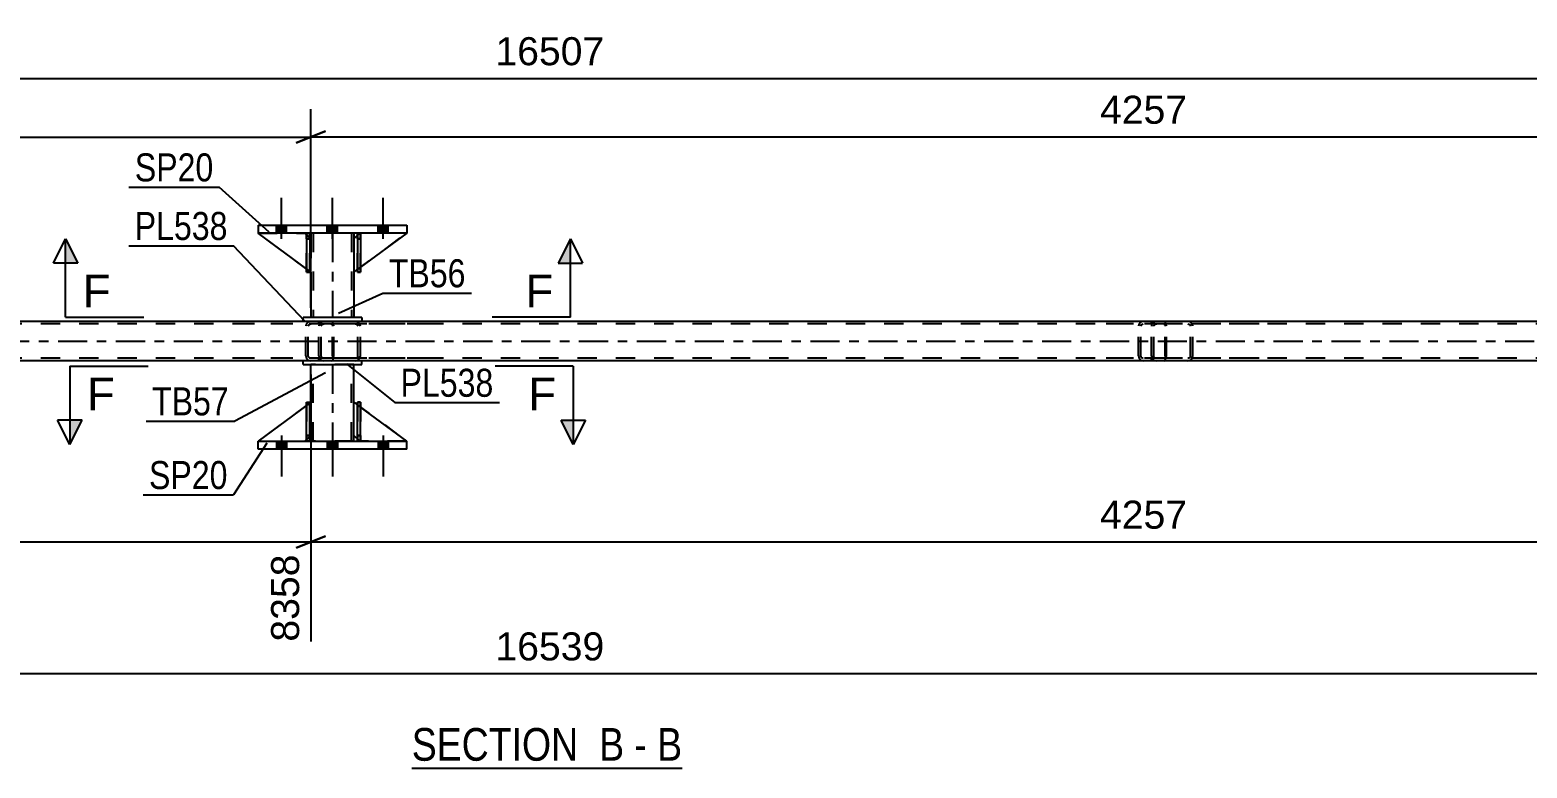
# Model space of a CAD drawing. Header units: millimetres. Extents: x 0 to 841, y 0 to 594.
# Drawn here: x 345.4 to 498.5, y 191 to 266.4 of the extents above; entities that cross this region are included whole.
import ezdxf

# ---------------------------------------------------------------- set-up
doc = ezdxf.new("R2010")
doc.units = ezdxf.units.MM
doc.linetypes.add('DXK_LINE_DOT2', pattern=[3.9198, 1.9599, -1.9599])
doc.linetypes.add('DXK_LINE_DOT3', pattern=[5.9187, 2.979, -0.9799, 0.9799, -0.9799])
doc.styles.add('Arial', font='ARIAL.TTF', dxfattribs={"height": 0.2})
doc.styles.add('Arial Narrow', font='ARIALN.TTF', dxfattribs={"height": 0.2})

# ---------------------------------------------------------------- blocks, each defined once
blk = doc.blocks.new('Unknown-318895985-17 - 3262')
at = {"color": 6, "linetype": 'Continuous'}
blk.add_line((384.42, 191.01), (412.07, 191.01), dxfattribs=at)
at = {"color": 0, "linetype": 'Continuous'}
for points in [[(402.53, 191.76), (402.53, 195.26), (384.42, 195.26), (384.42, 191.76)], [(406.13, 191.76), (406.13, 195.26), (403.58, 195.26), (403.58, 191.76)], [(408.46, 191.76), (408.46, 195.26), (407.18, 195.26), (407.18, 191.76)], [(412.07, 191.76), (412.07, 195.26), (409.51, 195.26), (409.51, 191.76)]]:
    blk.add_wipeout(points, dxfattribs=at)
at = {"color": 7, "linetype": 'Continuous', "style": 'Arial Narrow'}
for s, p in [('SECTION ', (384.42, 191.76)), ('B', (403.58, 191.76)), ('B', (409.51, 191.76)), ('-', (407.18, 191.76))]:
    blk.add_text(s, height=3.34, dxfattribs=at).set_placement(p)
blk = doc.blocks.new('Part-318895985-3293 - 3262')
at = {"color": 7, "linetype": 'DXK_LINE_DOT2'}
for p, q in [((373.66, 245.08), (373.66, 245.68)), ((373.66, 245.68), (373.66, 245.68)), ((373.66, 245.68), (373.66, 241.68)), ((373.66, 245.68), (373.98, 245.68)), ((373.66, 241.68), (373.66, 245.08)), ((373.66, 245.08), (373.98, 245.08)), ((373.98, 245.68), (373.98, 245.08)), ((373.98, 241.68), (373.98, 245.68)), ((373.98, 245.08), (373.98, 241.68)), ((373.66, 241.68), (373.98, 241.68))]:
    blk.add_line(p, q, dxfattribs=at)
blk = doc.blocks.new('Part-318895985-3342 - 3262')
at = {"color": 2, "linetype": 'Continuous'}
for p, q in [((378.86, 245.43), (378.5, 245.08)), ((378.5, 245.08), (378.5, 241.68)), ((383.9, 245.68), (379.18, 242.18)), ((378.5, 241.68), (378.86, 241.94))]:
    blk.add_line(p, q, dxfattribs=at)
at = {"color": 7, "linetype": 'DXK_LINE_DOT2'}
for p, q in [((379.1, 245.68), (378.86, 245.43)), ((383.9, 245.68), (379.1, 245.68)), ((383.9, 245.68), (383.9, 245.68)), ((383.9, 245.68), (383.9, 245.68)), ((379.18, 242.18), (378.86, 241.94))]:
    blk.add_line(p, q, dxfattribs=at)
blk = doc.blocks.new('Part-318895985-3401 - 3262')
at = {"color": 2, "linetype": 'Continuous'}
for p, q in [((373.66, 242.01), (368.7, 245.68)), ((373.66, 245.52), (373.5, 245.68)), ((374.1, 245.08), (373.98, 245.2)), ((374.1, 245.08), (374.1, 245.08)), ((374.1, 241.68), (374.1, 245.08)), ((373.98, 241.77), (374.1, 241.68)), ((374.1, 241.68), (374.1, 241.68))]:
    blk.add_line(p, q, dxfattribs=at)
at = {"color": 7, "linetype": 'DXK_LINE_DOT2'}
for p, q in [((373.5, 245.68), (368.7, 245.68)), ((368.7, 245.68), (368.7, 245.68)), ((373.5, 245.68), (374.1, 245.08)), ((373.98, 245.2), (373.66, 245.52)), ((374.1, 245.08), (374.1, 241.68)), ((373.98, 241.77), (373.66, 242.01))]:
    blk.add_line(p, q, dxfattribs=at)
blk = doc.blocks.new('Part-318895985-3267 - 3262')
at = {"color": 7, "linetype": 'DXK_LINE_DOT2'}
for p, q in [((460.07, 236.34), (460.04, 236.16)), ((460.04, 233.12), (460.04, 236.16)), ((460.29, 236.16), (460.31, 236.25)), ((460.29, 233.12), (460.29, 236.16)), ((460.31, 236.25), (460.37, 236.33)), ((460.55, 236.64), (460.35, 236.6)), ((460.37, 236.33), (460.45, 236.38)), ((460.45, 236.38), (460.55, 236.4)), ((471.06, 236.64), (460.55, 236.64)), ((471.06, 236.4), (460.55, 236.4)), ((463.98, 236.6), (463.78, 236.64)), ((463.78, 236.4), (463.88, 236.38)), ((463.88, 236.38), (463.96, 236.33)), ((463.96, 236.33), (464.02, 236.25)), ((464.02, 236.25), (464.04, 236.16)), ((464.04, 233.12), (464.04, 236.16)), ((464.29, 236.16), (464.25, 236.34)), ((464.29, 233.12), (464.29, 236.16)), ((460.04, 233.12), (460.07, 232.93)), ((460.31, 233.02), (460.29, 233.12)), ((460.37, 232.95), (460.31, 233.02)), ((460.45, 232.89), (460.37, 232.95)), ((460.55, 232.88), (460.45, 232.89)), ((471.06, 232.88), (460.55, 232.88)), ((463.88, 232.89), (463.78, 232.88)), ((463.96, 232.95), (463.88, 232.89)), ((464.02, 233.02), (463.96, 232.95)), ((464.04, 233.12), (464.02, 233.02)), ((464.25, 232.93), (464.29, 233.12)), ((460.35, 232.67), (460.55, 232.64)), ((471.06, 232.64), (460.55, 232.64)), ((463.78, 232.64), (463.98, 232.67))]:
    blk.add_line(p, q, dxfattribs=at)
for centre, start, end in [((460.53, 236.13), 110.7583, 155.68), ((463.8, 236.13), 24.32, 69.2417), ((460.53, 233.14), 204.32, 249.2417), ((463.8, 233.14), 290.7583, 335.68)]:
    blk.add_arc(centre, 0.496, start, end, dxfattribs=at)
blk = doc.blocks.new('Part-318895985-3268 - 3262')
at = {"color": 7, "linetype": 'DXK_LINE_DOT2'}
for p, q in [((374.94, 236.34), (374.9, 236.16)), ((374.9, 233.12), (374.9, 236.16)), ((375.16, 236.16), (375.18, 236.25)), ((375.16, 233.12), (375.16, 236.16)), ((375.18, 236.25), (375.23, 236.33)), ((375.41, 236.64), (375.22, 236.6)), ((375.23, 236.33), (375.31, 236.38)), ((375.31, 236.38), (375.41, 236.4)), ((385.92, 236.64), (375.41, 236.64)), ((385.92, 236.4), (375.41, 236.4)), ((378.84, 236.6), (378.65, 236.64)), ((378.65, 236.4), (378.75, 236.38)), ((378.75, 236.38), (378.83, 236.33)), ((378.83, 236.33), (378.88, 236.25)), ((378.88, 236.25), (378.9, 236.16)), ((378.9, 233.12), (378.9, 236.16)), ((379.16, 236.16), (379.12, 236.34)), ((379.16, 233.12), (379.16, 236.16)), ((374.9, 233.12), (374.94, 232.93)), ((375.18, 233.02), (375.16, 233.12)), ((375.23, 232.95), (375.18, 233.02)), ((375.31, 232.89), (375.23, 232.95)), ((375.41, 232.88), (375.31, 232.89)), ((385.92, 232.88), (375.41, 232.88)), ((378.75, 232.89), (378.65, 232.88)), ((378.83, 232.95), (378.75, 232.89)), ((378.88, 233.02), (378.83, 232.95)), ((378.9, 233.12), (378.88, 233.02)), ((379.12, 232.93), (379.16, 233.12)), ((375.22, 232.67), (375.41, 232.64)), ((385.92, 232.64), (375.41, 232.64)), ((378.65, 232.64), (378.84, 232.67))]:
    blk.add_line(p, q, dxfattribs=at)
for centre, start, end in [((375.39, 236.13), 110.7583, 155.68), ((378.67, 236.13), 24.32, 69.2417), ((375.39, 233.14), 204.32, 249.2417), ((378.67, 233.14), 290.7583, 335.68)]:
    blk.add_arc(centre, 0.496, start, end, dxfattribs=at)
blk = doc.blocks.new('Part-318895985-3294 - 3262')
at = {"color": 7, "linetype": 'DXK_LINE_DOT2'}
for p, q in [((378.86, 245.08), (378.86, 245.68)), ((378.86, 245.68), (378.86, 245.68)), ((378.86, 245.68), (378.86, 241.68)), ((378.86, 245.68), (379.18, 245.68)), ((378.86, 241.68), (378.86, 245.08)), ((378.86, 245.08), (379.18, 245.08)), ((379.18, 245.68), (379.18, 245.08)), ((379.18, 241.68), (379.18, 245.68)), ((379.18, 245.08), (379.18, 241.68)), ((378.86, 241.68), (379.18, 241.68))]:
    blk.add_line(p, q, dxfattribs=at)
blk = doc.blocks.new('Part-318895985-3295 - 3262')
at = {"color": 2, "linetype": 'Continuous'}
for p, q in [((373.98, 245.68), (373.66, 245.68)), ((373.66, 245.68), (373.66, 241.68)), ((373.98, 245.68), (373.98, 245.68)), ((373.98, 245.68), (373.98, 241.68)), ((373.98, 241.68), (373.66, 241.68))]:
    blk.add_line(p, q, dxfattribs=at)
at = {"color": 7, "linetype": 'DXK_LINE_DOT2'}
for p, q in [((373.66, 245.68), (373.66, 245.08)), ((373.66, 245.68), (373.66, 245.68)), ((373.98, 245.08), (373.66, 245.08)), ((373.66, 245.08), (373.66, 241.68)), ((373.98, 245.08), (373.98, 245.68)), ((373.98, 245.68), (373.98, 245.68)), ((373.98, 241.68), (373.98, 245.08))]:
    blk.add_line(p, q, dxfattribs=at)
blk = doc.blocks.new('Part-318895985-3296 - 3262')
at = {"color": 7, "linetype": 'DXK_LINE_DOT2'}
for p, q in [((373.66, 228.4), (373.98, 228.4)), ((373.66, 225), (373.66, 228.4)), ((373.66, 228.4), (373.66, 224.4)), ((373.98, 228.4), (373.98, 225)), ((373.98, 224.4), (373.98, 228.3)), ((373.98, 225), (373.66, 225)), ((373.66, 224.4), (373.66, 225)), ((373.98, 224.4), (373.66, 224.4)), ((373.98, 225), (373.98, 224.4)), ((373.98, 224.4), (373.98, 224.4))]:
    blk.add_line(p, q, dxfattribs=at)
blk = doc.blocks.new('Part-318895985-3379 - 3262')
at = {"color": 2, "linetype": 'Continuous'}
for p, q in [((368.7, 223.6), (368.7, 224.4)), ((368.7, 224.4), (383.9, 224.4)), ((383.9, 223.6), (368.7, 223.6)), ((383.9, 223.6), (383.9, 224.4))]:
    blk.add_line(p, q, dxfattribs=at)
blk = doc.blocks.new('Part-318895985-3374 - 3262')
at = {"color": 2, "linetype": 'Continuous'}
for p, q in [((368.7, 246.48), (368.7, 245.68)), ((368.7, 246.48), (383.9, 246.48)), ((383.9, 246.48), (383.9, 245.68)), ((383.9, 245.68), (368.7, 245.68))]:
    blk.add_line(p, q, dxfattribs=at)
blk = doc.blocks.new('Bolt-318895985-3442 - 3262')
at = {"linetype": 'Continuous'}
for points in [[(371.62, 246.48), (370.58, 246.48), (370.58, 245.68), (371.62, 245.68)], [(371.62, 246.48), (370.58, 246.48), (370.58, 245.68), (371.62, 245.68)], [(371.62, 246.48), (370.58, 246.48), (370.58, 245.68), (371.62, 245.68)], [(376.82, 246.48), (375.78, 246.48), (375.78, 245.68), (376.82, 245.68)], [(376.82, 246.48), (375.78, 246.48), (375.78, 245.68), (376.82, 245.68)], [(382.02, 246.48), (380.98, 246.48), (380.98, 245.68), (382.02, 245.68)], [(382.02, 246.48), (380.98, 246.48), (380.98, 245.68), (382.02, 245.68)], [(382.02, 246.48), (380.98, 246.48), (380.98, 245.68), (382.02, 245.68)]]:
    blk.add_hatch(color=1, dxfattribs=at).paths.add_polyline_path(points)
at = {"color": 1, "linetype": 'Continuous'}
for p, q in [((371.1, 245.08), (371.1, 249.28)), ((371.1, 245.08), (371.1, 249.28)), ((371.1, 245.08), (371.1, 249.28)), ((376.3, 245.08), (376.3, 249.28)), ((376.3, 245.08), (376.3, 249.28)), ((381.5, 245.08), (381.5, 249.28)), ((381.5, 245.08), (381.5, 249.28)), ((381.5, 245.08), (381.5, 249.28)), ((370.58, 245.68), (370.58, 246.48)), ((370.58, 245.68), (370.58, 246.48)), ((370.58, 245.68), (370.58, 246.48)), ((371.62, 245.68), (371.62, 246.48)), ((371.62, 245.68), (371.62, 246.48)), ((371.62, 245.68), (371.62, 246.48)), ((375.78, 245.68), (375.78, 246.48)), ((375.78, 245.68), (375.78, 246.48)), ((376.82, 245.68), (376.82, 246.48)), ((376.82, 245.68), (376.82, 246.48)), ((380.98, 245.68), (380.98, 246.48)), ((380.98, 245.68), (380.98, 246.48)), ((380.98, 245.68), (380.98, 246.48)), ((382.02, 245.68), (382.02, 246.48)), ((382.02, 245.68), (382.02, 246.48)), ((382.02, 245.68), (382.02, 246.48))]:
    blk.add_line(p, q, dxfattribs=at)
blk = doc.blocks.new('Part-318895985-3322 - 3262')
at = {"color": 2, "linetype": 'Continuous'}
for p, q in [((379.18, 245.68), (378.86, 245.68)), ((378.86, 245.68), (378.86, 241.68)), ((379.18, 245.68), (379.18, 245.68)), ((379.18, 245.68), (379.18, 241.68)), ((379.18, 241.68), (378.86, 241.68))]:
    blk.add_line(p, q, dxfattribs=at)
at = {"color": 7, "linetype": 'DXK_LINE_DOT2'}
for p, q in [((378.86, 245.68), (378.86, 245.08)), ((378.86, 245.68), (378.86, 245.68)), ((379.18, 245.08), (378.86, 245.08)), ((378.86, 245.08), (378.86, 241.68)), ((379.18, 245.08), (379.18, 245.68)), ((379.18, 245.68), (379.18, 245.68)), ((379.18, 241.68), (379.18, 245.08))]:
    blk.add_line(p, q, dxfattribs=at)
blk = doc.blocks.new('Part-318895985-3399 - 3262')
at = {"color": 2, "linetype": 'Continuous'}
for p, q in [((379.3, 237.04), (373.3, 237.04)), ((373.3, 236.64), (373.3, 237.04)), ((379.3, 236.64), (373.3, 236.64)), ((379.3, 237.04), (379.3, 236.64))]:
    blk.add_line(p, q, dxfattribs=at)
blk = doc.blocks.new('Part-318895985-3346 - 3262')
at = {"color": 7, "linetype": 'DXK_LINE_DOT2'}
for p, q in [((374.1, 228.4), (368.7, 224.4)), ((374.1, 225), (374.1, 228.4)), ((374.1, 228.4), (374.1, 225)), ((368.7, 224.4), (373.5, 224.4)), ((373.5, 224.4), (374.1, 225)), ((374.1, 225), (373.5, 224.4)), ((374.1, 225), (374.1, 225))]:
    blk.add_line(p, q, dxfattribs=at)
blk = doc.blocks.new('Part-318895985-3347 - 3262')
at = {"color": 7, "linetype": 'DXK_LINE_DOT2'}
for p, q in [((373.98, 228.3), (373.66, 228.06)), ((374.1, 225), (374.1, 228.4)), ((368.7, 224.4), (368.7, 224.4)), ((368.7, 224.4), (373.5, 224.4)), ((374.1, 225), (373.5, 224.4)), ((373.98, 224.87), (373.66, 224.55))]:
    blk.add_line(p, q, dxfattribs=at)
at = {"color": 2, "linetype": 'Continuous'}
for p, q in [((374.1, 228.4), (373.98, 228.3)), ((374.1, 225), (374.1, 228.4)), ((373.66, 228.06), (368.7, 224.4)), ((373.66, 224.55), (373.5, 224.4)), ((374.1, 225), (373.98, 224.87)), ((374.1, 225), (374.1, 225))]:
    blk.add_line(p, q, dxfattribs=at)
blk = doc.blocks.new('Part-318895985-3367 - 3262')
at = {"color": 2, "linetype": 'Continuous'}
for p, q in [((374.1, 245.68), (374.1, 245.08)), ((378.5, 245.68), (378.5, 245.08)), ((374.1, 241.68), (374.1, 237.04)), ((378.5, 241.68), (378.5, 237.04))]:
    blk.add_line(p, q, dxfattribs=at)
at = {"color": 7, "linetype": 'DXK_LINE_DOT2'}
for p, q in [((378.5, 245.68), (374.1, 245.68)), ((374.1, 245.08), (374.1, 241.68)), ((374.34, 245.68), (374.34, 237.04)), ((378.26, 245.68), (378.26, 237.04)), ((378.5, 245.08), (378.5, 241.68)), ((378.5, 237.04), (374.1, 237.04))]:
    blk.add_line(p, q, dxfattribs=at)
at = {"color": 7, "linetype": 'DXK_LINE_DOT3'}
blk.add_line((376.3, 245.68), (376.3, 237.04), dxfattribs=at)
blk = doc.blocks.new('Part-318895985-3368 - 3262')
at = {"color": 7, "linetype": 'DXK_LINE_DOT2'}
for p, q in [((378.5, 225), (378.5, 228.4)), ((378.5, 228.4), (383.9, 224.4)), ((379.1, 224.4), (378.5, 225)), ((383.9, 224.4), (379.1, 224.4))]:
    blk.add_line(p, q, dxfattribs=at)
blk = doc.blocks.new('Part-318895985-3369 - 3262')
at = {"color": 2, "linetype": 'Continuous'}
for p, q in [((378.5, 225), (378.5, 228.4)), ((378.5, 228.4), (378.86, 228.13)), ((383.9, 224.4), (379.18, 227.9)), ((378.86, 224.64), (378.5, 225))]:
    blk.add_line(p, q, dxfattribs=at)
at = {"color": 7, "linetype": 'DXK_LINE_DOT2'}
for p, q in [((379.18, 227.9), (378.86, 228.13)), ((378.86, 224.64), (379.1, 224.4)), ((379.1, 224.4), (383.9, 224.4))]:
    blk.add_line(p, q, dxfattribs=at)
blk = doc.blocks.new('Part-318895985-3380 - 3262')
at = {"color": 7, "linetype": 'DXK_LINE_DOT2'}
for p, q in [((379.1, 245.68), (378.5, 245.08)), ((378.5, 241.68), (383.9, 245.68)), ((378.5, 245.08), (378.5, 241.68)), ((383.9, 245.68), (379.1, 245.68))]:
    blk.add_line(p, q, dxfattribs=at)
blk = doc.blocks.new('Part-318895985-3400 - 3262')
at = {"color": 7, "linetype": 'DXK_LINE_DOT2'}
for p, q in [((374.1, 241.68), (368.7, 245.68)), ((368.7, 245.68), (373.5, 245.68)), ((373.5, 245.68), (374.1, 245.08)), ((374.1, 245.08), (373.5, 245.68)), ((374.1, 245.08), (374.1, 241.68)), ((374.1, 245.08), (374.1, 245.08)), ((374.1, 245.08), (374.1, 241.68))]:
    blk.add_line(p, q, dxfattribs=at)
blk = doc.blocks.new('Part-318895985-3427 - 3262')
at = {"color": 7, "linetype": 'DXK_LINE_DOT2'}
for p, q in [((685.56, 236.4), (111.5, 236.4)), ((379.3, 236.64), (373.3, 236.64)), ((685.56, 232.88), (111.5, 232.88)), ((379.3, 232.64), (373.3, 232.64))]:
    blk.add_line(p, q, dxfattribs=at)
at = {"color": 2, "linetype": 'Continuous'}
for p, q in [((373.3, 236.64), (209.03, 236.64)), ((543.57, 236.64), (379.3, 236.64)), ((373.3, 232.64), (209.03, 232.64)), ((543.57, 232.64), (379.3, 232.64))]:
    blk.add_line(p, q, dxfattribs=at)
at = {"color": 7, "linetype": 'DXK_LINE_DOT3'}
blk.add_line((111.5, 234.64), (685.56, 234.64), dxfattribs=at)
blk = doc.blocks.new('Bolt-318895985-3443 - 3262')
at = {"linetype": 'Continuous'}
for points in [[(370.58, 223.6), (371.62, 223.6), (371.62, 224.4), (370.58, 224.4)], [(370.58, 223.6), (371.62, 223.6), (371.62, 224.4), (370.58, 224.4)], [(370.58, 223.6), (371.62, 223.6), (371.62, 224.4), (370.58, 224.4)], [(375.78, 223.6), (376.82, 223.6), (376.82, 224.4), (375.78, 224.4)], [(375.78, 223.6), (376.82, 223.6), (376.82, 224.4), (375.78, 224.4)], [(380.98, 223.6), (382.02, 223.6), (382.02, 224.4), (380.98, 224.4)], [(380.98, 223.6), (382.02, 223.6), (382.02, 224.4), (380.98, 224.4)], [(380.98, 223.6), (382.02, 223.6), (382.02, 224.4), (380.98, 224.4)]]:
    blk.add_hatch(color=1, dxfattribs=at).paths.add_polyline_path(points)
at = {"color": 1, "linetype": 'Continuous'}
for p, q in [((370.58, 224.4), (370.58, 223.6)), ((370.58, 224.4), (370.58, 223.6)), ((370.58, 224.4), (370.58, 223.6)), ((371.1, 225), (371.1, 220.8)), ((371.1, 225), (371.1, 220.8)), ((371.1, 225), (371.1, 220.8)), ((371.62, 224.4), (371.62, 223.6)), ((371.62, 224.4), (371.62, 223.6)), ((371.62, 224.4), (371.62, 223.6)), ((375.78, 224.4), (375.78, 223.6)), ((375.78, 224.4), (375.78, 223.6)), ((376.3, 225), (376.3, 220.8)), ((376.3, 225), (376.3, 220.8)), ((376.82, 224.4), (376.82, 223.6)), ((376.82, 224.4), (376.82, 223.6)), ((380.98, 224.4), (380.98, 223.6)), ((380.98, 224.4), (380.98, 223.6)), ((380.98, 224.4), (380.98, 223.6)), ((381.5, 225), (381.5, 220.8)), ((381.5, 225), (381.5, 220.8)), ((381.5, 225), (381.5, 220.8)), ((382.02, 224.4), (382.02, 223.6)), ((382.02, 224.4), (382.02, 223.6)), ((382.02, 224.4), (382.02, 223.6))]:
    blk.add_line(p, q, dxfattribs=at)
blk = doc.blocks.new('Part-318895985-3451 - 3262')
at = {"color": 2, "linetype": 'Continuous'}
for p, q in [((378.86, 224.4), (378.86, 228.4)), ((378.86, 228.4), (379.18, 228.4)), ((379.18, 224.4), (379.18, 228.4)), ((378.86, 224.4), (378.86, 224.4)), ((379.18, 224.4), (378.86, 224.4))]:
    blk.add_line(p, q, dxfattribs=at)
at = {"color": 7, "linetype": 'DXK_LINE_DOT2'}
for p, q in [((378.86, 228.4), (378.86, 225)), ((379.18, 225), (379.18, 228.4)), ((378.86, 225), (378.86, 224.4)), ((378.86, 225), (379.18, 225)), ((378.86, 224.4), (378.86, 224.4)), ((378.86, 224.4), (378.86, 224.4)), ((379.18, 224.4), (379.18, 225)), ((379.18, 224.4), (379.18, 224.4))]:
    blk.add_line(p, q, dxfattribs=at)
blk = doc.blocks.new('Part-318895985-3456 - 3262')
at = {"color": 2, "linetype": 'Continuous'}
for p, q in [((374.1, 228.4), (374.1, 232.24)), ((378.5, 228.4), (378.5, 232.24)), ((374.1, 224.4), (374.1, 225)), ((378.5, 224.4), (378.5, 225))]:
    blk.add_line(p, q, dxfattribs=at)
at = {"color": 7, "linetype": 'DXK_LINE_DOT2'}
for p, q in [((378.5, 232.24), (374.1, 232.24)), ((374.34, 224.4), (374.34, 232.24)), ((378.26, 224.4), (378.26, 232.24)), ((374.1, 225), (374.1, 228.4)), ((378.5, 225), (378.5, 228.4)), ((378.5, 224.4), (374.1, 224.4))]:
    blk.add_line(p, q, dxfattribs=at)
at = {"color": 7, "linetype": 'DXK_LINE_DOT3'}
blk.add_line((376.3, 232.24), (376.3, 224.4), dxfattribs=at)
blk = doc.blocks.new('Part-318895985-3461 - 3262')
at = {"color": 2, "linetype": 'Continuous'}
for p, q in [((379.3, 232.64), (373.3, 232.64)), ((373.3, 232.24), (373.3, 232.64)), ((373.3, 232.24), (379.3, 232.24)), ((379.3, 232.24), (379.3, 232.64))]:
    blk.add_line(p, q, dxfattribs=at)
blk = doc.blocks.new('Part-318895985-3494 - 3262')
at = {"color": 7, "linetype": 'DXK_LINE_DOT2'}
for p, q in [((379.18, 228.4), (378.86, 228.4)), ((378.86, 225), (378.86, 228.4)), ((378.86, 224.4), (378.86, 228.4)), ((379.18, 228.4), (379.18, 225)), ((379.18, 224.4), (379.18, 228.4)), ((379.18, 225), (378.86, 225)), ((378.86, 224.4), (378.86, 225)), ((379.18, 224.4), (378.86, 224.4)), ((379.18, 225), (379.18, 224.4)), ((379.18, 224.4), (379.18, 224.4))]:
    blk.add_line(p, q, dxfattribs=at)
blk = doc.blocks.new('Part-318895985-3495 - 3262')
at = {"color": 2, "linetype": 'Continuous'}
for p, q in [((373.66, 224.4), (373.66, 228.4)), ((373.66, 228.4), (373.98, 228.4)), ((373.98, 224.4), (373.98, 228.4)), ((373.66, 224.4), (373.66, 224.4)), ((373.98, 224.4), (373.66, 224.4))]:
    blk.add_line(p, q, dxfattribs=at)
at = {"color": 7, "linetype": 'DXK_LINE_DOT2'}
for p, q in [((373.66, 228.4), (373.66, 225)), ((373.98, 225), (373.98, 228.4)), ((373.66, 225), (373.66, 224.4)), ((373.66, 225), (373.98, 225)), ((373.66, 224.4), (373.66, 224.4)), ((373.66, 224.4), (373.66, 224.4)), ((373.98, 224.4), (373.98, 225)), ((373.98, 224.4), (373.98, 224.4))]:
    blk.add_line(p, q, dxfattribs=at)
blk = doc.blocks.new('Part-318895985-3508 - 3262')
at = {"color": 7, "linetype": 'DXK_LINE_DOT2'}
for p, q in [((461.31, 236.64), (452.99, 236.64)), ((461.31, 236.4), (452.99, 236.4)), ((458.76, 236.34), (458.72, 236.16)), ((458.72, 233.12), (458.72, 236.16)), ((458.97, 236.16), (458.99, 236.25)), ((458.97, 233.12), (458.97, 236.16)), ((458.99, 236.25), (459.04, 236.33)), ((459.22, 236.64), (459.03, 236.6)), ((459.04, 236.33), (459.12, 236.38)), ((459.12, 236.38), (459.22, 236.4)), ((460.04, 236.4), (460.04, 236.64)), ((461.42, 236.6), (461.31, 236.64)), ((461.31, 236.4), (461.36, 236.38)), ((461.36, 236.38), (461.41, 236.33)), ((461.41, 236.33), (461.44, 236.25)), ((461.5, 236.5), (461.42, 236.6)), ((461.44, 236.25), (461.45, 236.16)), ((461.45, 233.12), (461.45, 236.16)), ((461.56, 236.34), (461.5, 236.5)), ((461.58, 236.16), (461.56, 236.34)), ((461.58, 233.12), (461.58, 236.16)), ((461.31, 232.88), (452.99, 232.88)), ((458.72, 233.12), (458.76, 232.93)), ((458.99, 233.02), (458.97, 233.12)), ((459.04, 232.95), (458.99, 233.02)), ((459.12, 232.89), (459.04, 232.95)), ((459.22, 232.88), (459.12, 232.89)), ((460.04, 232.67), (460.04, 232.88)), ((461.36, 232.89), (461.31, 232.88)), ((461.41, 232.95), (461.36, 232.89)), ((461.44, 233.02), (461.41, 232.95)), ((461.42, 232.67), (461.5, 232.78)), ((461.45, 233.12), (461.44, 233.02)), ((461.5, 232.78), (461.56, 232.93)), ((461.56, 232.93), (461.58, 233.12)), ((461.31, 232.64), (452.99, 232.64)), ((459.03, 232.67), (459.22, 232.64)), ((460.04, 232.64), (460.04, 232.67)), ((461.31, 232.64), (461.42, 232.67))]:
    blk.add_line(p, q, dxfattribs=at)
for centre, start, end in [((459.21, 236.14), 111.1941, 156.1506), ((459.21, 233.13), 203.8494, 248.8059)]:
    blk.add_arc(centre, 0.492, start, end, dxfattribs=at)
blk = doc.blocks.new('Part-318895985-3510 - 3262')
at = {"color": 7, "linetype": 'DXK_LINE_DOT2'}
for p, q in [((376.18, 236.64), (367.85, 236.64)), ((376.18, 236.4), (367.85, 236.4)), ((373.62, 236.34), (373.58, 236.16)), ((373.58, 233.12), (373.58, 236.16)), ((373.83, 236.16), (373.85, 236.25)), ((373.83, 233.12), (373.83, 236.16)), ((373.85, 236.25), (373.91, 236.33)), ((374.09, 236.64), (373.89, 236.6)), ((373.91, 236.33), (373.99, 236.38)), ((373.99, 236.38), (374.09, 236.4)), ((374.9, 236.4), (374.9, 236.64)), ((376.28, 236.6), (376.18, 236.64)), ((376.18, 236.4), (376.23, 236.38)), ((376.23, 236.38), (376.27, 236.33)), ((376.27, 236.33), (376.3, 236.25)), ((376.37, 236.5), (376.28, 236.6)), ((376.3, 236.25), (376.31, 236.16)), ((376.31, 233.12), (376.31, 236.16)), ((376.43, 236.34), (376.37, 236.5)), ((376.45, 236.16), (376.43, 236.34)), ((376.45, 233.12), (376.45, 236.16)), ((376.18, 232.88), (367.85, 232.88)), ((373.58, 233.12), (373.62, 232.93)), ((373.85, 233.02), (373.83, 233.12)), ((373.91, 232.95), (373.85, 233.02)), ((373.99, 232.89), (373.91, 232.95)), ((374.09, 232.88), (373.99, 232.89)), ((374.9, 232.67), (374.9, 232.88)), ((376.23, 232.89), (376.18, 232.88)), ((376.27, 232.95), (376.23, 232.89)), ((376.3, 233.02), (376.27, 232.95)), ((376.28, 232.67), (376.37, 232.78)), ((376.31, 233.12), (376.3, 233.02)), ((376.37, 232.78), (376.43, 232.93)), ((376.43, 232.93), (376.45, 233.12)), ((376.18, 232.64), (367.85, 232.64)), ((373.89, 232.67), (374.09, 232.64)), ((374.9, 232.64), (374.9, 232.67)), ((376.18, 232.64), (376.28, 232.67))]:
    blk.add_line(p, q, dxfattribs=at)
for centre, start, end in [((374.07, 236.14), 111.1941, 156.1506), ((374.07, 233.13), 203.8494, 248.8059)]:
    blk.add_arc(centre, 0.492, start, end, dxfattribs=at)
blk = doc.blocks.new('StraightDimension-318895985-3664 - 3262')
at = {"color": 7, "linetype": 'Continuous'}
for p, q in [((374.1, 238.04), (374.1, 258.35)), ((375.6, 256.1), (372.6, 254.9)), ((374.1, 255.5), (544.37, 255.5))]:
    blk.add_line(p, q, dxfattribs=at)
at = {"color": 0}
blk.add_wipeout([(464.28, 256.25), (464.28, 260.45), (454.19, 260.45), (454.19, 256.25)], dxfattribs=at)
at = {"color": 3, "style": 'Arial'}
blk.add_text('4257', height=2.865, dxfattribs=at).set_placement((454.79, 256.85))
blk = doc.blocks.new('StraightDimension-318895985-3597 - 3262')
at = {"color": 7, "linetype": 'Continuous'}
blk.add_line((102.88, 261.48), (694.18, 261.48), dxfattribs=at)
at = {"color": 0}
blk.add_wipeout([(404.69, 262.23), (404.69, 266.43), (392.37, 266.43), (392.37, 262.23)], dxfattribs=at)
at = {"color": 3, "style": 'Arial'}
blk.add_text('16507', height=2.865, dxfattribs=at).set_placement((392.97, 262.83))
blk = doc.blocks.new('StraightDimension-318895985-3651 - 3262')
at = {"color": 7, "linetype": 'Continuous'}
for p, q in [((374.1, 238.04), (374.1, 258.34)), ((372.6, 254.89), (375.6, 256.09)), ((203.83, 255.49), (374.1, 255.49))]:
    blk.add_line(p, q, dxfattribs=at)
blk = doc.blocks.new('StraightDimension-318895985-3703 - 3262')
at = {"color": 7, "linetype": 'Continuous'}
for p, q in [((374.1, 231.24), (374.1, 203.93)), ((375.6, 214.72), (372.6, 213.52)), ((374.1, 214.12), (544.37, 214.12))]:
    blk.add_line(p, q, dxfattribs=at)
at = {"color": 0}
blk.add_wipeout([(464.28, 214.87), (464.28, 219.07), (454.19, 219.07), (454.19, 214.87)], dxfattribs=at)
at = {"color": 3, "style": 'Arial'}
blk.add_text('4257', height=2.865, dxfattribs=at).set_placement((454.79, 215.47))
blk = doc.blocks.new('StraightDimension-318895985-3713 - 3262')
at = {"color": 7, "linetype": 'Continuous'}
for p, q in [((374.1, 231.24), (374.1, 203.93)), ((372.6, 213.52), (375.6, 214.72)), ((203.83, 214.12), (374.1, 214.12))]:
    blk.add_line(p, q, dxfattribs=at)
at = {"color": 0, "linetype": 'Continuous'}
blk.add_wipeout([(373.5, 213.42), (369.3, 213.42), (369.3, 203.33), (373.5, 203.33)], dxfattribs=at)
at = {"color": 3, "linetype": 'Continuous', "style": 'Arial'}
blk.add_text('8358', height=2.865, rotation=90.0002, dxfattribs=at).set_placement((372.9, 203.93))
blk = doc.blocks.new('StraightDimension-318895985-3734 - 3262')
at = {"color": 7, "linetype": 'Continuous'}
blk.add_line((102.24, 200.66), (694.82, 200.66), dxfattribs=at)
at = {"color": 0}
blk.add_wipeout([(404.69, 201.41), (404.69, 205.61), (392.37, 205.61), (392.37, 201.41)], dxfattribs=at)
at = {"color": 3, "style": 'Arial'}
blk.add_text('16539', height=2.865, dxfattribs=at).set_placement((392.97, 202.01))
blk = doc.blocks.new('Mark-318895985-3395 - 3262')
at = {"color": 0}
blk.add_wipeout([(365.59, 244.97), (365.59, 247.97), (356.09, 247.97), (356.09, 244.97)], dxfattribs=at)
blk.add_wipeout([(365.59, 244.97), (365.59, 247.97), (356.09, 247.97), (356.09, 244.97)], dxfattribs=at)
at = {"color": 30, "linetype": 'Continuous'}
for p in [(355.49, 244.37), (373.5, 236.67)]:
    blk.add_line(p, (366.19, 244.37), dxfattribs=at)
at = {"color": 3, "style": 'Arial Narrow'}
blk.add_text('PL538', height=2.863, dxfattribs=at).set_placement((356.09, 244.97))
blk = doc.blocks.new('Mark-318895985-3375 - 3262')
at = {"color": 0}
blk.add_wipeout([(365.58, 219.52), (365.58, 222.52), (357.55, 222.52), (357.55, 219.52)], dxfattribs=at)
blk.add_wipeout([(365.58, 219.52), (365.58, 222.52), (357.55, 222.52), (357.55, 219.52)], dxfattribs=at)
at = {"color": 30, "linetype": 'Continuous'}
for p in [(369.59, 224.22), (356.95, 218.92)]:
    blk.add_line(p, (366.18, 218.92), dxfattribs=at)
at = {"color": 3, "style": 'Arial Narrow'}
blk.add_text('SP20', height=2.863, dxfattribs=at).set_placement((357.55, 219.52))
blk = doc.blocks.new('Mark-318895985-3452 - 3262')
at = {"color": 0}
blk.add_wipeout([(365.71, 227.05), (365.71, 230.05), (357.86, 230.05), (357.86, 227.05)], dxfattribs=at)
blk.add_wipeout([(365.71, 227.05), (365.71, 230.05), (357.86, 230.05), (357.86, 227.05)], dxfattribs=at)
at = {"color": 30, "linetype": 'Continuous'}
for p in [(375.59, 231.39), (357.26, 226.45)]:
    blk.add_line(p, (366.31, 226.45), dxfattribs=at)
at = {"color": 3, "style": 'Arial Narrow'}
blk.add_text('TB57', height=2.863, dxfattribs=at).set_placement((357.86, 227.05))
blk = doc.blocks.new('Mark-318895985-3363 - 3262')
at = {"color": 0}
blk.add_wipeout([(389.92, 240.14), (389.92, 243.14), (382.07, 243.14), (382.07, 240.14)], dxfattribs=at)
blk.add_wipeout([(389.92, 240.14), (389.92, 243.14), (382.07, 243.14), (382.07, 240.14)], dxfattribs=at)
at = {"color": 30, "linetype": 'Continuous'}
for p, q in [((376.94, 237.48), (381.47, 239.54)), ((381.47, 239.54), (390.52, 239.54))]:
    blk.add_line(p, q, dxfattribs=at)
at = {"color": 3, "style": 'Arial Narrow'}
blk.add_text('TB56', height=2.863, dxfattribs=at).set_placement((382.07, 240.14))
blk = doc.blocks.new('Mark-318895985-3370 - 3262')
at = {"color": 0}
blk.add_wipeout([(364.14, 250.96), (364.14, 253.96), (356.1, 253.96), (356.1, 250.96)], dxfattribs=at)
blk.add_wipeout([(364.14, 250.96), (364.14, 253.96), (356.1, 253.96), (356.1, 250.96)], dxfattribs=at)
at = {"color": 30, "linetype": 'Continuous'}
for p in [(355.5, 250.36), (369.82, 245.76)]:
    blk.add_line(p, (364.74, 250.36), dxfattribs=at)
at = {"color": 3, "style": 'Arial Narrow'}
blk.add_text('SP20', height=2.863, dxfattribs=at).set_placement((356.1, 250.96))
blk = doc.blocks.new('Mark-318895985-3457 - 3262')
at = {"color": 0}
blk.add_wipeout([(392.78, 228.95), (392.78, 231.95), (383.27, 231.95), (383.27, 228.95)], dxfattribs=at)
blk.add_wipeout([(392.78, 228.95), (392.78, 231.95), (383.27, 231.95), (383.27, 228.95)], dxfattribs=at)
at = {"color": 30, "linetype": 'Continuous'}
for p, q in [((377.76, 232.31), (382.67, 228.35)), ((382.67, 228.35), (393.38, 228.35))]:
    blk.add_line(p, q, dxfattribs=at)
at = {"color": 3, "style": 'Arial Narrow'}
blk.add_text('PL538', height=2.863, dxfattribs=at).set_placement((383.27, 228.95))
blk = doc.blocks.new('SectionMark-318895985-3765 - 3262')
at = {"linetype": 'Continuous'}
for points in [[(349.45, 226.57), (350.7, 226.57), (349.45, 224.07)], [(399.68, 226.57), (400.93, 226.57), (400.93, 224.07)]]:
    blk.add_hatch(color=6, dxfattribs=at).paths.add_polyline_path(points)
at = {"color": 6, "linetype": 'Continuous'}
for p, q in [((349.45, 232.07), (357.45, 232.07)), ((349.45, 232.07), (349.45, 224.07)), ((400.93, 232.07), (392.93, 232.07)), ((400.93, 232.07), (400.93, 224.07)), ((349.45, 224.07), (348.2, 226.57)), ((350.7, 226.57), (348.2, 226.57)), ((349.45, 224.07), (350.7, 226.57)), ((399.68, 226.57), (402.18, 226.57)), ((400.93, 224.07), (399.68, 226.57)), ((402.18, 226.57), (400.93, 224.07))]:
    blk.add_line(p, q, dxfattribs=at)
at = {"color": 0, "linetype": 'Continuous'}
for points in [[(354.05, 227.57), (354.05, 231.07), (351.2, 231.07), (351.2, 227.57)], [(399.18, 227.57), (399.18, 231.07), (396.33, 231.07), (396.33, 227.57)]]:
    blk.add_wipeout(points, dxfattribs=at)
at = {"color": 3, "linetype": 'Continuous', "style": 'Arial'}
for p in [(351.2, 227.57), (396.33, 227.57)]:
    blk.add_text('F', height=3.34, dxfattribs=at).set_placement(p)
blk = doc.blocks.new('SectionMark-318895985-3773 - 3262')
at = {"linetype": 'Continuous'}
for points in [[(350.27, 242.59), (349.02, 242.59), (349.02, 245.09)], [(400.64, 242.59), (399.39, 242.59), (400.64, 245.09)]]:
    blk.add_hatch(color=6, dxfattribs=at).paths.add_polyline_path(points)
at = {"color": 6, "linetype": 'Continuous'}
for p, q in [((347.77, 242.59), (349.02, 245.09)), ((349.02, 237.09), (349.02, 245.09)), ((349.02, 245.09), (350.27, 242.59)), ((400.64, 245.09), (399.39, 242.59)), ((400.64, 237.09), (400.64, 245.09)), ((400.64, 245.09), (401.89, 242.59)), ((350.27, 242.59), (347.77, 242.59)), ((399.39, 242.59), (401.89, 242.59)), ((349.02, 237.09), (357.02, 237.09)), ((400.64, 237.09), (392.64, 237.09))]:
    blk.add_line(p, q, dxfattribs=at)
at = {"color": 0, "linetype": 'Continuous'}
for points in [[(353.62, 238.09), (353.62, 241.59), (350.77, 241.59), (350.77, 238.09)], [(398.89, 238.09), (398.89, 241.59), (396.04, 241.59), (396.04, 238.09)]]:
    blk.add_wipeout(points, dxfattribs=at)
at = {"color": 3, "linetype": 'Continuous', "style": 'Arial'}
for p in [(350.77, 238.09), (396.04, 238.09)]:
    blk.add_text('F', height=3.34, dxfattribs=at).set_placement(p)

msp = doc.modelspace()

# ---------------------------------------------------------------- block references
for name in ['Bolt-318895985-3442 - 3262', 'Part-318895985-3374 - 3262', 'Part-318895985-3401 - 3262', 'Part-318895985-3400 - 3262', 'Part-318895985-3293 - 3262', 'Part-318895985-3295 - 3262', 'Part-318895985-3367 - 3262', 'Part-318895985-3342 - 3262', 'Part-318895985-3380 - 3262', 'Part-318895985-3294 - 3262', 'Part-318895985-3322 - 3262', 'Part-318895985-3427 - 3262', 'Part-318895985-3510 - 3262', 'Part-318895985-3399 - 3262', 'Part-318895985-3268 - 3262', 'Part-318895985-3508 - 3262', 'Part-318895985-3267 - 3262', 'Part-318895985-3461 - 3262', 'Part-318895985-3456 - 3262', 'Part-318895985-3346 - 3262', 'Part-318895985-3347 - 3262', 'Part-318895985-3296 - 3262', 'Part-318895985-3495 - 3262', 'Part-318895985-3368 - 3262', 'Part-318895985-3369 - 3262', 'Part-318895985-3451 - 3262', 'Part-318895985-3494 - 3262', 'Part-318895985-3379 - 3262', 'Bolt-318895985-3443 - 3262', 'Unknown-318895985-17 - 3262']:
    msp.add_blockref(name, (0, 0))

# ---------------------------------------------------------------- next in the draw order: block references
for name in ['StraightDimension-318895985-3664 - 3262', 'StraightDimension-318895985-3703 - 3262']:
    msp.add_blockref(name, (0, 0))

# ---------------------------------------------------------------- next in the draw order: block references
for name in ['StraightDimension-318895985-3597 - 3262', 'StraightDimension-318895985-3713 - 3262', 'Mark-318895985-3457 - 3262']:
    msp.add_blockref(name, (0, 0))

# ---------------------------------------------------------------- next in the draw order: block references
for name in ['StraightDimension-318895985-3651 - 3262', 'Mark-318895985-3363 - 3262', 'StraightDimension-318895985-3734 - 3262']:
    msp.add_blockref(name, (0, 0))

# ---------------------------------------------------------------- next in the draw order: block references
for name in ['Mark-318895985-3395 - 3262', 'Mark-318895985-3452 - 3262', 'Mark-318895985-3375 - 3262']:
    msp.add_blockref(name, (0, 0))

# ---------------------------------------------------------------- next in the draw order: block references
for name in ['Mark-318895985-3370 - 3262', 'SectionMark-318895985-3765 - 3262']:
    msp.add_blockref(name, (0, 0))

# ---------------------------------------------------------------- next in the draw order: block references
msp.add_blockref('SectionMark-318895985-3773 - 3262', (0, 0))

doc.saveas('drawing.dxf')
